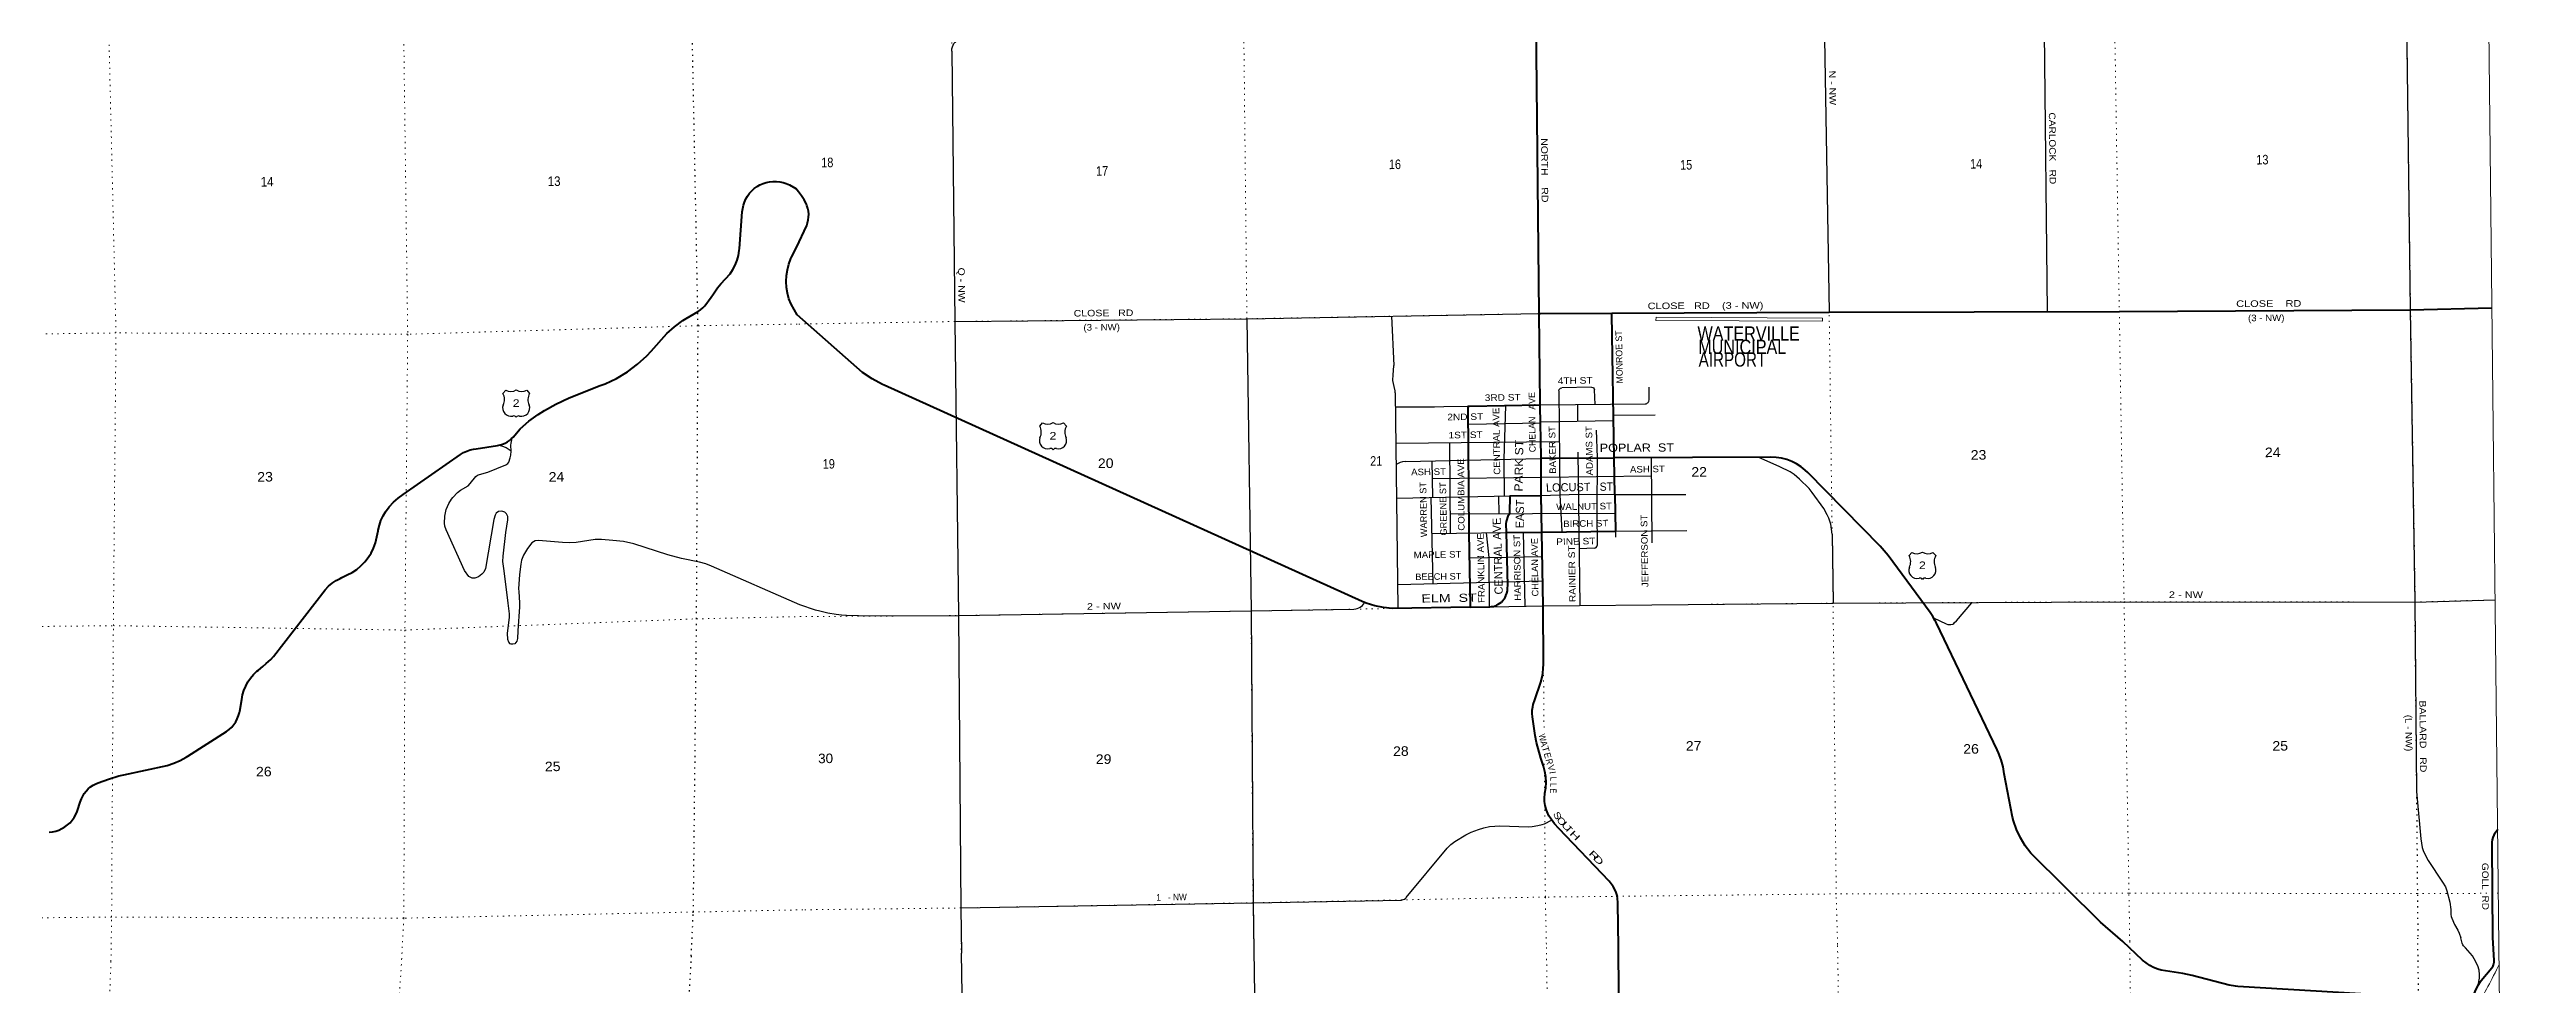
# Model space of a CAD drawing. Header units: feet. Extents: x -3 to 248627, y 0 to 184934.
# Drawn here: x 203320 to 248627, y 46353 to 63471 of the extents above; entities that cross this region are included whole.
import ezdxf
from ezdxf.enums import TextEntityAlignment as Align

# ---------------------------------------------------------------- set-up
doc = ezdxf.new("R2010")
doc.units = ezdxf.units.FT
doc.header["$LTSCALE"] = 70
doc.linetypes.add('DOTTED', pattern=[1.5, 0.3, -1.2])
for name, color, linetype, lineweight in [('16', 7, 'Continuous', 25), ('20', 7, 'Continuous', 70), ('26', 7, 'Continuous', 40), ('27', 7, 'Continuous', 35), ('29', 7, 'Continuous', 25), ('30', 7, 'Continuous', 35), ('36', 7, 'Continuous', 13), ('39', 7, 'Continuous', 13), ('4', 7, 'Continuous', 13), ('6', 7, 'DOTTED', 25), ('7', 7, 'DOTTED', 13)]:
    doc.layers.add(name, color=color, linetype=linetype, lineweight=lineweight)

msp = doc.modelspace()

# ---------------------------------------------------------------- linework, layer by layer
at = {"layer": '16'}
for p, q in [((211613.05, 57180.16), (211664.36, 57238.92)), ((211856.12, 57244.89), (211855.84, 57244.69)), ((212048.21, 57239.01), (212099.6, 57180.16)), ((221432.22, 56583.37), (221483.53, 56642.13)), ((221675.29, 56648.1), (221675.01, 56647.9)), ((221867.38, 56642.22), (221918.77, 56583.37)), ((237334.56, 54214.47), (237385.87, 54273.23)), ((237577.63, 54279.2), (237577.35, 54279)), ((237769.72, 54273.32), (237821.11, 54214.47))]:
    msp.add_line(p, q, dxfattribs=at)
for centre, radius, start, end in [((211420.07, 57069.53), 222.05, 332.97043, 29.75871), ((211755.44, 57396.58), 182.07, 239.97227, 303.45418), ((211957.22, 57396.08), 181.52, 236.33975, 300.08743), ((211957.21, 57396.58), 182.07, 236.54582, 236.59441), ((212292.57, 57069.53), 222.05, 150.24129, 207.02957), ((211759.26, 56914.63), 151.42, 159.09177, 283.81923), ((211953.38, 56914.63), 151.42, 256.18077, 20.90823), ((221574.61, 56799.79), 182.07, 239.97227, 303.45418), ((221776.39, 56799.29), 181.52, 236.33975, 300.08743), ((221776.38, 56799.79), 182.07, 236.54582, 236.59441), ((221578.43, 56317.84), 151.42, 159.09177, 283.81923), ((221239.24, 56472.74), 222.05, 332.97043, 29.75871), ((221772.55, 56317.84), 151.42, 256.18077, 20.90823), ((222111.74, 56472.74), 222.05, 150.24129, 207.02957), ((237480.77, 53948.94), 151.42, 159.09177, 283.81923), ((237141.58, 54103.84), 222.05, 332.97043, 29.75871), ((237476.95, 54430.89), 182.07, 239.97227, 303.45418), ((237678.73, 54430.39), 181.52, 236.33975, 300.08743), ((237678.72, 54430.89), 182.07, 236.54582, 236.59441), ((237674.89, 53948.94), 151.42, 256.18077, 20.90823), ((238014.08, 54103.84), 222.05, 150.24129, 207.02957)]:
    msp.add_arc(centre, radius, start, end, dxfattribs=at)
for centre, major_axis, start_param, end_param in [((211814.6, 56715.81), (-19.56, 51.67), 4.95877769, 6.28318531), ((211898.05, 56715.81), (19.56, 51.67), 0, 1.32637542), ((221633.77, 56119.02), (-19.56, 51.67), 4.95877769, 6.28318531), ((221717.22, 56119.02), (19.56, 51.67), 0, 1.32637542), ((237536.11, 53750.12), (-19.56, 51.67), 4.95877769, 6.28318531), ((237619.56, 53750.12), (19.56, 51.67), 0, 1.32637542)]:
    msp.add_ellipse(centre, major_axis=major_axis, ratio=0.929097, start_param=start_param, end_param=end_param, dxfattribs=at)
at = {"layer": '20'}
for points in [[(215992.06, 60499.36), (215998.52, 60561.02), (216011.39, 60621.66), (216030.52, 60680.63), (216055.72, 60737.27), (216086.7, 60790.97), (216123.12, 60841.14), (216164.59, 60887.23), (216210.65, 60928.72), (216260.79, 60965.18), (216314.47, 60996.2), (216371.09, 61021.43), (216430.05, 61040.61), (216490.68, 61053.52), (216552.33, 61060.02), (216614.33, 61060.04), (216675.98, 61053.58), (216736.63, 61040.71), (216795.6, 61021.57), (216852.24, 60996.38), (216972.67, 60926.9)], [(216983.03, 59851.43), (217169.39, 60250.54), (217186.74, 60301.26), (217198.69, 60353.5), (217205.12, 60406.71), (217205.94, 60460.31), (217201.17, 60513.69), (217190.83, 60566.28), (217175.06, 60617.51), (217165.41, 60641.9), (217124.63, 60722.01), (217075.7, 60797.41), (217019.16, 60867.28), (216972.67, 60926.9)], [(206795.16, 51346.99), (206799.77, 51368.52), (206836.14, 51581.13), (206851.37, 51665.85), (206875.38, 51748.51), (206907.89, 51828.22), (206948.55, 51904.08), (206996.93, 51975.28), (207052.48, 52041.03), (207114.6, 52100.62), (207140.94, 52122.42), (207220.5, 52187.32), (207283.7, 52238.77), (207365.78, 52316.49), (207415.37, 52372.38), (208362.75, 53591.69), (208423.26, 53653.95), (208489.94, 53709.53), (208562.07, 53757.84), (208638.85, 53798.35), (208668.5, 53811.36), (208765.79, 53860.23), (208854.74, 53906.87), (208938.33, 53962.54), (209015.64, 54026.65), (209085.82, 54098.49), (209148.11, 54177.27), (209201.83, 54262.13), (209246.38, 54352.13), (209281.28, 54446.31), (209296.42, 54500.34), (209331.16, 54667.91), (209333.04, 54680.51), (209352.63, 54768.61), (209381.32, 54854.17), (209397.84, 54891.62), (209408.89, 54916.66), (209423.63, 54941.62), (209467.05, 55015.16), (209535.21, 55107.07), (209612.6, 55191.35), (209698.37, 55267.08), (209790.98, 55333.03), (210837.38, 56066.58), (210892.43, 56100.02), (210950.67, 56127.52), (211011.46, 56148.78), (211074.15, 56163.57), (211122.89, 56170.4), (211512.49, 56230.31), (211560.53, 56239.16), (211607.39, 56252.97), (211652.55, 56271.61), (211695.51, 56294.87), (211735.8, 56322.49), (211772.99, 56354.17), (211801.42, 56383.55), (211930.41, 56533.81), (212086.64, 56673.45), (212256.61, 56796), (212373.49, 56865.78), (212583.1, 56982.48), (212823.79, 57097.86), (213391.07, 57323.17), (213483.57, 57359.04), (213693.35, 57456.13), (213891.84, 57574.61), (214076.85, 57713.19), (214246.36, 57870.35), (214322.04, 57952.3), (214611.04, 58275.68), (214750.18, 58401.51), (214901.72, 58512.09), (214962.3, 58549.92), (215184.85, 58677.8), (215229.31, 58710.11), (215270.15, 58746.89), (215304.25, 58784.46), (215421.3, 58943.35), (215462.59, 59003.63), (215539.81, 59110.97), (215601.93, 59182.71), (215767.54, 59370.41), (215818.62, 59447.44), (215861.38, 59529.38), (215895.33, 59615.34), (215920.11, 59704.39), (215935.45, 59795.53), (215938.75, 59830.35), (215992.06, 60499.36)], [(216994.91, 58617.51), (216884.62, 58810.53), (216845.66, 58910.87), (216817.41, 59014.73), (216800.16, 59120.98), (216794.12, 59228.44), (216799.34, 59335.95), (216815.77, 59442.32), (216843.23, 59546.4), (216881.41, 59647.03), (216893.69, 59673.84), (216983.03, 59851.43)], [(229309.42, 53272.73), (227878.44, 53250.2), (227717.96, 53264.62), (227559.86, 53295.72), (227405.88, 53343.19), (227331.54, 53372.65), (218587.51, 57330.27), (218554.44, 57345.52), (218367.49, 57446.04), (218192.07, 57565.55), (216994.91, 58617.51)], [(230605.31, 55315), (230602.12, 55993.91), (231942.13, 56000.65)], [(241242.99, 47159.01), (240833.07, 47513.42), (239559.86, 48775.39), (239458.75, 48909.02), (239372.17, 49052.48), (239301.05, 49204.21), (239246.19, 49362.54), (239227.45, 49433.46), (239072.3, 50222.61), (239052.26, 50353.46), (239018.65, 50481.49), (238971.84, 50605.31), (238945.46, 50661.57), (237836.33, 52979.75), (237823.89, 53003.51), (237813.8, 53024.01), (237769.81, 53100.22), (237718.09, 53171.42), (236951.63, 54217.31), (236916.74, 54262.32), (236805.27, 54386.97), (235479.26, 55737.76), (235434.48, 55780.12), (235357.9, 55841.08), (235275.36, 55893.7), (235187.78, 55937.41), (235096.1, 55971.72), (235001.35, 55996.26), (234904.54, 56010.76), (234806.75, 56015.06), (231942.13, 56000.65)], [(229970.43, 54638.32), (229966.98, 54795.41), (229971.3, 54836.63), (229979.91, 54877.17), (229992.7, 54916.59), (230009.55, 54954.46), (230030.26, 54990.36), (230032.92, 54994.4), (230038.43, 55307.02), (230605.31, 55315)], [(229309.42, 53272.73), (229664.55, 53278.33), (229697.33, 53280.9), (229729.67, 53286.89), (229761.2, 53296.22), (229791.58, 53308.8), (229820.49, 53324.48), (229847.59, 53343.1), (229848.08, 53343.47), (229875.73, 53365.91), (229900.88, 53391.12), (229923.25, 53418.82), (229942.61, 53448.71), (229958.74, 53480.45), (229960.46, 53484.39), (229975.4, 53528.2), (229985.67, 53573.33), (229991.17, 53619.29), (229991.84, 53665.57), (229991.72, 53668.49), (229970.43, 54638.32)], [(203312.86, 49157.62), (203373.72, 49164.14), (203433.57, 49176.99), (203491.75, 49196.03), (203547.62, 49221.04), (203600.57, 49251.76), (203650.02, 49287.84), (203695.42, 49328.9), (203736.29, 49374.47), (203772.16, 49424.07), (203802.66, 49477.15), (203827.44, 49533.12), (203833.56, 49549.92), (203880.07, 49704.6), (203901.78, 49767.64), (203926.42, 49817.71), (203956.15, 49864.93), (203990.66, 49908.78), (204029.56, 49948.78), (204072.43, 49984.5), (204118.8, 50015.54), (204168.16, 50041.56), (204209.77, 50058.69), (204400.21, 50126.19), (204589.8, 50184.36), (204678.99, 50204.41), (205471.79, 50378.3), (205593.72, 50416.67), (205710.97, 50467.57), (205822.26, 50530.45), (205851.01, 50549.31), (206559.12, 50999.27), (206607.6, 51036.92), (206651.87, 51079.42), (206691.46, 51126.32), (206725.93, 51177.1), (206754.9, 51231.2), (206778.06, 51288.04), (206795.16, 51346.99)], [(247453.85, 45751.56), (247428.85, 45770.6), (247420.38, 45776.88), (247401.73, 45787.9), (246912.96, 46046.91), (246822.31, 46086.19), (246724.11, 46117.25), (246623.19, 46137.87), (246520.68, 46147.82), (243344.57, 46333.85), (243307.22, 46338.03), (243189.52, 46359.47), (242510.67, 46535.53), (242344.03, 46570.27), (241943.37, 46635.27), (241881.99, 46653.04), (241806.85, 46682.65), (241735.21, 46719.97), (241667.86, 46764.56), (241605.55, 46815.95), (241242.99, 47159.01)]]:
    msp.add_lwpolyline(points, dxfattribs=at)
at = {"layer": '26'}
for p, q in [((231953.31, 55333.81), (231942.13, 56000.65)), ((230616.2, 54646.07), (230605.31, 55315)), ((231953.31, 55333.81), (231964.62, 54659.19)), ((232056.38, 43094.69), (232017.15, 47062.18))]:
    msp.add_line(p, q, dxfattribs=at)
for points in [[(230564.66, 58641.13), (230564.63, 58643.13), (230511.18, 63992.21), (230427.47, 69348.99), (230310.64, 74616.71), (230251.97, 79721.15)], [(230564.66, 58641.13), (230591.67, 58641.27), (231897.74, 58648.02)], [(230588.15, 56981.42), (230587.94, 56996.07), (230564.66, 58641.13)], [(231897.74, 58648.02), (235872.67, 58668.58), (241178.84, 58681.92), (246500.95, 58707.54), (247995.08, 58749.38)], [(231942.13, 56000.65), (231898.16, 58623.21), (231897.74, 58648.02)], [(229309.42, 53272.73), (229308.98, 53297.26), (229285.14, 54634.12), (229269.87, 56926.13), (229269.71, 56949.75), (229294.7, 56950.16), (230571.35, 56970.74), (230588.15, 56981.42)], [(230602.12, 55993.91), (230601.77, 56018.91), (230588.65, 56946.07), (230588.15, 56981.42)], [(229970.43, 54638.32), (230616.2, 54646.07), (231964.62, 54659.19)], [(232017.15, 47062.18), (232007.79, 47850.52), (232007.62, 47876.38), (232002.69, 47936.86), (231991.47, 47996.5), (231974.08, 48054.64), (231950.7, 48110.64), (231921.6, 48163.89), (231887.09, 48213.81), (231847.55, 48259.84), (230928.84, 49225.08), (230850.68, 49307.25), (230785.44, 49391.5), (230745.54, 49457.08), (230712.71, 49526.48), (230693.4, 49579.17), (230677.14, 49647.14), (230668.06, 49716.43), (230666.28, 49786.3), (230671.82, 49855.96), (230673.17, 49865.65), (230673.48, 49867.1), (230688.98, 49966.31), (230694.03, 50066.59), (230688.58, 50166.86), (230672.67, 50266), (230646.48, 50362.94), (230596.26, 50507.61), (230518.4, 50798.43), (230494.11, 50927.16), (230443.77, 51268.35), (230439.9, 51328.95), (230442.38, 51389.63), (230451.19, 51449.71), (230460.67, 51489.59), (230485.67, 51575.71), (230598.61, 51901.2), (230626.82, 52017.03), (230642.78, 52135.17), (230646.48, 52243.92), (230638.17, 53296.31), (230616.2, 54646.07)], [(248012.49, 47232.45), (247998.37, 48930.03), (248000.86, 48974.36), (248007.97, 49018.18), (248019.63, 49061.01), (248035.7, 49102.4), (248056, 49141.87), (248100.07, 49209.16)], [(247453.85, 45751.56), (247465.84, 45776.56), (247744.94, 46358.67), (247787.27, 46427.03), (247799.4, 46444.01), (247994.16, 46672.61), (248006.99, 46691.6), (248017.76, 46711.82), (248026.36, 46733.06), (248032.69, 46755.08), (248036.69, 46777.64), (248038.3, 46800.49), (248038.29, 46808.96), (248012.49, 47232.45)]]:
    msp.add_lwpolyline(points, dxfattribs=at)
at = {"layer": '29'}
for p, q in [((239805.19, 63786.91), (239857.79, 58682.18)), ((227868.81, 58594.64), (227908.99, 57689.92)), ((227935.74, 57193.21), (227984.49, 53254.37)), ((231523.12, 57294.25), (230980.25, 57282.17)), ((231590.29, 56980.51), (231577.5, 57245.02)), ((232578.75, 57071.63), (232581.32, 57295.16)), ((229272.87, 56620.48), (230592.05, 56640.58)), ((230592.47, 56658.65), (231926.38, 56687.66)), ((230596.35, 56971.07), (232505.99, 56988)), ((231267, 56975.48), (231269.72, 56674.23)), ((231927.45, 56785.56), (232691.86, 56790.73)), ((227946.85, 56270.33), (230934.66, 56302.18)), ((228927.84, 56278.67), (228937.36, 54626.33)), ((228119.82, 55936.63), (230596.09, 55993.84)), ((228606.19, 55946.56), (228615.98, 55276.91)), ((231274.35, 56108.77), (231309.7, 53300.34)), ((232616.75, 56003.99), (232629.19, 54448.59)), ((227959.87, 55264.92), (230045.27, 55306.16)), ((228583.8, 55274.78), (228622.88, 53697.38)), ((229824.06, 55301.79), (229827.85, 54982.68)), ((231953.31, 55333.81), (233252.1, 55330.57)), ((228935.55, 54978.53), (231957.7, 54992.59)), ((228600.07, 54621.86), (229970.43, 54638.32)), ((230276.39, 54641.03), (230306.41, 53291.73)), ((231964.62, 54659.19), (233269.97, 54671.89)), ((231964.62, 54659.19), (231966.43, 54551.46)), ((235926.37, 54608.1), (235943.93, 53343.9)), ((229298.66, 54172.85), (230623.6, 54196.81)), ((231580.23, 54348.58), (231296.4, 54340.43)), ((230628.79, 53747.55), (227979.16, 53681.39)), ((220023.52, 45450.79), (219998.41, 46941.69)), ((225348.35, 46994.55), (225416.99, 42552.27))]:
    msp.add_line(p, q, dxfattribs=at)
for points in [[(246256.63, 74713.47), (246340.36, 69354.68), (246431.49, 64050.39), (246500.95, 58707.54), (246582.48, 53364.84), (246613.28, 49901.05)], [(235723.57, 69364.22), (235782.93, 64025.29), (235872.67, 58668.58)], [(219824.49, 63439.04), (219826.79, 63485.83), (219834.58, 63519.34), (219846.97, 63551), (219860.28, 63580.83), (219871.28, 63594.59), (219886.41, 63606.99), (219922.64, 63634.99), (219985.32, 63671.4)], [(219824.49, 63439.04), (219879.31, 58496.69), (219949.21, 53117.59), (219990.69, 47760.3), (219998.41, 46941.69)], [(219879.31, 58496.69), (225221.24, 58546.73), (230566.67, 58641.14)], [(225221.24, 58546.73), (225298.77, 53201.97), (225333.99, 47864.76), (225348.35, 46994.55)], [(227935.74, 57193.21), (227934.64, 57228.72), (227915.38, 57308.58), (227893.37, 57415.06), (227892.45, 57432.5), (227897.03, 57517.86), (227908.99, 57689.92)], [(230927.19, 57230.33), (230932.38, 57251.62), (230943.39, 57264.47), (230958.06, 57274.57), (230980.25, 57282.17)], [(230927.19, 57230.33), (230943.79, 55329.04), (230979.93, 54656.48)], [(231523.12, 57294.25), (231549.71, 57288.33), (231559.8, 57281.91), (231570.81, 57265.39), (231577.5, 57245.02)], [(227943.6, 56936.7), (228650.87, 56935.02), (228821.53, 56942.53), (229286.86, 56950.03)], [(229948.84, 56960.57), (229920.69, 55975.65), (229928.66, 55304.76)], [(232505.99, 56988), (232523.43, 56991.4), (232536.28, 56996.91), (232551.87, 57006.09), (232561.04, 57016.19), (232567.46, 57024.45), (232572.05, 57034.54), (232578.75, 57071.63)], [(211762.92, 56122.66), (211675.21, 56185.82), (211631.13, 56206.04), (211530.12, 56233.6)], [(211762.92, 56122.66), (211759.69, 56231.77), (211763.36, 56274.03), (211779.89, 56360.41)], [(231607.42, 56507.7), (231625.44, 56006.19), (231621.36, 54994.64), (231626.55, 54401.71)], [(217046, 53311.42), (215428.21, 54022.77), (215327.2, 54063.2), (215207.82, 54096.28), (214877.24, 54162.44), (214627.47, 54228.6), (214010.38, 54427.08), (213815.71, 54471.19), (213621.03, 54493.24), (213415.34, 54511.62), (213297.8, 54507.94), (212952.53, 54456.48), (212838.66, 54449.13), (212702.76, 54456.48), (212261.98, 54493.24), (212201.37, 54482.21), (212144.44, 54449.13), (212063.63, 54346.22), (211988.33, 54221.25), (211955.28, 54129.36), (211938.75, 54059.53), (211916.71, 53868.4), (211900.18, 53607.44), (211902.02, 53559.65), (211916.71, 53353.82), (211918.54, 53276.64), (211887.32, 52839.25), (211879.98, 52699.58), (211865.28, 52651.8), (211850.59, 52626.07), (211828.55, 52604.02), (211795.49, 52596.67), (211766.11, 52596.67), (211747.75, 52604.02), (211718.36, 52633.42), (211703.67, 52677.53), (211696.32, 52795.14), (211733.05, 53081.84), (211733.05, 53151.67), (211711.01, 53346.47), (211637.55, 53934.56), (211611.84, 54107.31), (211615.51, 54206.55), (211666.94, 54640.26), (211703.67, 54868.14), (211705.51, 54930.63), (211681.63, 54978.41), (211650.41, 55011.49), (211593.47, 55029.87), (211532.87, 55022.51), (211490.63, 54993.11), (211474.1, 54956.36), (211446.55, 54875.49), (211292.28, 53978.66), (211261.06, 53912.51), (211226.16, 53875.75), (211169.23, 53824.29), (211101.28, 53802.24), (211048.02, 53802.24), (210991.08, 53831.64), (210910.28, 53941.91), (210572.35, 54684.37), (210550.31, 54750.52), (210544.8, 54805.66), (210550.31, 54934.3), (210577.86, 55059.27), (210623.77, 55169.54), (210675.2, 55246.72), (210697.23, 55276.12), (210785.39, 55368.01), (210835.9, 55410.28), (210976.39, 55492.98), (211015.88, 55531.58), (211115.97, 55662.06), (211146.28, 55684.11), (211182.09, 55698.81), (211336.36, 55742.92), (211666.94, 55875.24), (211700, 55897.29), (211718.36, 55923.02), (211747.75, 56000.2), (211757.85, 56053.5), (211762.92, 56122.66)], [(228119.82, 55936.63), (228068.13, 55930.32), (228024.1, 55917.47), (227952, 55879.6)], [(235926.37, 54608.1), (235904.19, 54787.08), (235867.5, 54900.9), (235834.48, 54963.32), (235775.77, 55073.47), (235562.96, 55370.87), (235504.25, 55444.31), (235328.13, 55613.2), (235232.73, 55697.65), (235159.34, 55745.38), (234968.54, 55840.84), (234573.58, 56018)], [(228611.87, 55623.44), (230606.23, 55647.38), (232618.54, 55671.55)], [(230605.31, 55315), (230943.79, 55329.04), (231285.5, 55335.48), (231953.31, 55333.81)], [(229596.83, 54631.81), (229644.39, 54183.05), (229655.12, 53278.97)], [(231580.23, 54348.58), (231598.36, 54354.74), (231612.12, 54365.76), (231621.29, 54379.53), (231626.55, 54401.71)], [(218119.94, 53110.83), (217900.05, 53117.87), (217805.57, 53127.96), (217708.34, 53138.98), (217557.91, 53164.68), (217407.47, 53197.72), (217327.67, 53217), (217046, 53311.42)], [(218119.94, 53110.83), (219949.21, 53117.59), (225298.77, 53201.97), (227175.81, 53236.02)], [(227175.81, 53236.02), (227215.98, 53242.72), (227238, 53248.22), (227267.35, 53259.24), (227294.87, 53272.09), (227333.39, 53301.46), (227375.18, 53352.2)], [(229699.09, 53280.32), (230638.17, 53296.31), (235943.93, 53343.9), (241266.02, 53371.53), (246582.48, 53364.84), (248053.88, 53405.01)], [(237782.57, 53079.28), (238012.62, 52966.4), (238044.26, 52955.84), (238068.57, 52952.63), (238095.63, 52954.01), (238132.32, 52963.19), (238151.13, 52974.66), (238167.18, 52988.89), (238198.37, 53020.1), (238479.25, 53351.73)], [(246613.28, 49901.05), (246695.86, 49036.84), (246721.54, 48878.96), (246739.89, 48820.21), (246772.91, 48739.43), (246827.95, 48640.3), (247092.14, 48243.76), (247143.5, 48155.64), (247172.86, 48085.88), (247227.9, 47876.6), (247242.57, 47744.42), (247246.24, 47652.63), (247250.84, 47613.16), (247260.92, 47582.87), (247312.29, 47469.05), (247371, 47366.24), (247395.77, 47308.42), (247424.16, 47225.99)], [(228046.93, 47915.01), (228078.21, 47922.48), (228103.9, 47933.5), (228127.75, 47948.19), (228137.84, 47960.12), (228882.69, 48863.34), (228950.57, 48929.44), (229025.79, 48988.17), (229223.93, 49109.34), (229323, 49155.24), (229455.09, 49204.8), (229555.99, 49234.18), (229659.65, 49257.13), (229754.13, 49267.23), (229847.7, 49270.89), (230372.4, 49256.2), (230441.19, 49258.96), (230541.18, 49278.23), (230620.98, 49295.68), (230662.26, 49311.28), (230792.49, 49378.45)], [(219990.58, 47770.38), (225333.99, 47864.76), (228046.93, 47915.01)], [(247744.94, 46358.67), (247766.39, 46489.07), (247765.47, 46555.05), (247759.06, 46630.2), (247736.16, 46709.01), (247672.97, 46839.14), (247637.26, 46892.29), (247509.04, 47038.92), (247473.33, 47077.41), (247462.34, 47097.57), (247450.43, 47126.9), (247424.16, 47225.99)]]:
    msp.add_lwpolyline(points, dxfattribs=at)
at = {"layer": '36'}
msp.add_lwpolyline([(232704.83, 58578.16), (232701.55, 58515.65), (235748, 58499.84), (235747.33, 58556.25)], close=True, dxfattribs=at)
at = {"layer": '39'}
msp.add_spline([(248127.05, 46738.12), (247921.27, 46331.5), (247713.86, 45972.41), (247468.05, 45583.11)], degree=3, dxfattribs=at)
at = {"layer": '4'}
msp.add_lwpolyline([(0, 183577.08), (30826.42, 183598.29), (61611.62, 183645.77), (92479.02, 183767.9), (123305.1, 183916.31), (154130.93, 184107.12), (184956.47, 184340.33), (215781.67, 184615.95), (246606.46, 184933.96), (248626.55, 1367.98), (217549.25, 1047.36), (186473.05, 772.71), (155393.5, 534.37), (124315.15, 341.99), (93236.57, 192.37), (62157.81, 85.49), (31078.95, 21.37), (0, -0.01)], close=True, dxfattribs=at)
msp.add_lwpolyline([(0, 183577.08), (30826.42, 183598.29), (61611.62, 183645.77), (92479.02, 183767.9), (123305.1, 183916.31), (154130.93, 184107.12), (184956.47, 184340.33), (215781.67, 184615.95), (246606.46, 184933.96), (248626.55, 1367.98), (217549.25, 1047.36), (186473.05, 772.71), (155393.5, 534.37), (124315.15, 341.99), (93236.57, 192.37), (62157.81, 85.49), (31078.95, 21.37), (0, -0.01)], close=True, dxfattribs=at)
at = {"layer": '6'}
for p, q in [((246701.86, 42691.99), (246639.24, 47217.39)), ((215056.04, 46894.03), (214806.19, 42363.48))]:
    msp.add_line(p, q, dxfattribs=at)
for points in [[(246079.15, 93099.75), (246089, 90696.15), (246123.95, 85381.1), (246169.43, 80025.88), (246256.63, 74713.47), (246340.36, 69354.68), (246431.49, 64050.39), (246500.95, 58707.54), (246586.57, 53358.85), (246582.48, 53364.84), (246639.24, 47217.39)], [(215056.04, 46894.03), (215097.23, 47695.65), (215154.99, 53057.89), (215182.55, 58419.61), (215077.54, 63762.91), (215082.38, 69158.47), (215061.74, 74513.31), (215055.56, 79846.25), (215011.48, 85158.39), (214993.53, 85266.83), (214955.33, 90470.32), (214959.72, 90567.06), (214956, 92780.65)]]:
    msp.add_lwpolyline(points, dxfattribs=at)
at = {"layer": '7'}
for p, q in [((241369.94, 47160.37), (241421.98, 42697.34)), ((204443.63, 46795.3), (204277.33, 42230.43)), ((209762.28, 46844.16), (209482.41, 42299.24)), ((219998.81, 46941.72), (220069.5, 42480.25)), ((225416.99, 42552.27), (225348.35, 46994.55)), ((230700.26, 47048.67), (230766.53, 42620.28)), ((236098.37, 42651.8), (236025.2, 47103.79))]:
    msp.add_line(p, q, dxfattribs=at)
for points in [[(225348.35, 46994.55), (225333.99, 47864.76), (225298.77, 53201.97), (225221.24, 58546.73), (225163.77, 63895.76), (225106.22, 69250.84), (224994.95, 74558.92), (224917.22, 79919.8), (224857.76, 85266.79), (224842.39, 90626.41), (224791.46, 92883.95)], [(230089.11, 92929.77), (230155.24, 90585.42), (230198.18, 85274.5), (230251.55, 79997.71), (230310.64, 74616.71), (230427.47, 69348.99), (230511.18, 63992.21), (230566.67, 58641.14), (230638.17, 53296.31), (230656.49, 51034.12)], [(236025.2, 47103.79), (236001.09, 48021.06), (235943.93, 53343.9), (235872.67, 58668.58), (235782.93, 64025.29), (235723.57, 69364.22), (235634.57, 74658.47), (235553.64, 79950.8), (235518.14, 85312.19), (235473.06, 90633.16), (235413.59, 92987.89)], [(240723.55, 93039.3), (240777, 90730.85), (240808.06, 85339.43), (240851.32, 80002.32), (240946.68, 74679.94), (241012.12, 69337.05), (241093.25, 64028.6), (241178.84, 58681.92), (241266.02, 53371.53), (241355.71, 48018.86), (241369.94, 47160.37)], [(219416.68, 92824.71), (219464.75, 90535.64), (219546.06, 85211.07), (219625.51, 79874.4), (219686.88, 74535.49), (219751.01, 69134.15), (219822.27, 63809.46), (219879.31, 58496.69), (219949.21, 53117.59), (219990.67, 47762.32), (219998.81, 46941.72)], [(204443.63, 46795.3), (204455.43, 47603.91), (204487.57, 52933.48), (204535.4, 58287.5), (204408.11, 63638.47), (204365.01, 69011.05), (204378.83, 74352.38), (204395.85, 79742.11), (204336.38, 85130.52), (204310.95, 87802.9)], [(209714.8, 84650.68), (209710.54, 79797.95), (209727.97, 74513.54), (209785.04, 69266.08), (209799.7, 63671.47), (209871.59, 58263.14), (209820.69, 52852.68), (209799.6, 47583.72), (209762.28, 46844.16)], [(216996.53, 58449.58), (215182.55, 58419.61), (209871.59, 58263.14), (204535.4, 58287.5), (199222.99, 58215.59), (197734.82, 58211.56)], [(230974.47, 58643.25), (230566.67, 58641.14), (225221.24, 58546.73), (219879.31, 58496.69), (216996.53, 58449.58)], [(247995.08, 58749.38), (246500.95, 58707.54), (241178.84, 58681.92), (235872.67, 58668.58), (233214.05, 58654.83)], [(194329, 52879.28), (199195.09, 52874.01), (204487.57, 52933.48), (209820.69, 52852.68), (215154.99, 53057.89), (217048.04, 53099.45)], [(217048.04, 53099.45), (219949.21, 53117.59), (225298.77, 53201.97), (227974.82, 53249.25)], [(233295.13, 53320.14), (235943.93, 53343.9), (241266.02, 53371.53), (246582.48, 53364.84), (248053.88, 53405.01)], [(230661.55, 50408.04), (230681.3, 47969.27), (230700.26, 47048.67)], [(248112.93, 48039.86), (246631.72, 48031.83), (241351.4, 48042.98), (236003.03, 48027.12), (230681.3, 47969.27), (225333.99, 47864.76), (219990.58, 47770.38), (217099.68, 47736.66)], [(217099.68, 47736.66), (215097.23, 47695.65), (209795.58, 47583.65), (204455.43, 47603.91), (199156.84, 47548.36), (193811.96, 47492), (191574.11, 47509.43)]]:
    msp.add_lwpolyline(points, dxfattribs=at)

# ---------------------------------------------------------------- texts
at = {"layer": '16', "width": 1.2}
for p in [(211854.98, 56933.12), (221674.15, 56336.33), (237576.49, 53967.43)]:
    msp.add_text(' 2 ', height=140, dxfattribs=at).set_placement(p, align=Align.CENTER)
at = {"layer": '16'}
for s, rotation, width, p in [('PARK ST', 88.99, 1.1, (230263.12, 55386.06)), ('POPLAR  ST', 0.288, 1.15, (231675.86, 56111.08)), ('ST', 0.904, 0.95, (231675.53, 55399.61)), ('ELM  ST', 0.902, 1.3, (228413.87, 53356.19))]:
    msp.add_text(s, height=150, rotation=rotation, dxfattribs=dict(at, width=width)).set_placement(p)
for s, rotation, p in [('LOCUST', 0.904, (230692.74, 55383.62)), ('AVE', 91.258, (229872.68, 54507.61)), ('EAST', 88.99, (230284.7, 54713.17)), ('CENTRAL', 91.258, (229902.45, 53505.49))]:
    msp.add_text(s, height=150, rotation=rotation, dxfattribs=at).set_placement(p)
at = {"layer": '27'}
for s, rotation, width, p in [('NORTH    RD', 270.573, 1.2, (230602.6, 61848.86)), ('CLOSE   RD    (3 - NW)', 0.296, 1.25, (232551.96, 58721.41)), ('CLOSE    RD', 0.276, 1.25, (243317.12, 58762.21)), ('(3 - NW)', 0.276, 1.1, (243533.59, 58501.54)), ('3RD ST', 0.961, 1.15, (229573.36, 57041.94)), ('COLUMBIA AVE', 90.382, 1.1, (229203.36, 54670.61)), ('BIRCH ST', 0.961, 1.1, (231008.71, 54736.02)), ('CHELAN AVE', 90.766, 1.05, (230554.38, 53469.06)), ('W', 283.591, 0.75, (230554.71, 50936.67)), ('T', 285.591, 1.15, (230613.79, 50713.57)), ('R', 284.649, 0.9, (230684.29, 50480.86)), ('E', 268.637, 0.7, (230766.13, 49956.07)), ('L', 272.975, 0.85, (230767.65, 50166.26)), ('L', 269.507, 0.75, (230770.21, 50057.96)), ('S', 297.603, 1.3, (230815.99, 49495)), ('O', 306.403, 1.35, (230877.26, 49388.08)), ('U', 314.042, 1.65, (230959.96, 49287.04)), ('H', 314.042, 1.6, (231114.98, 49120.18)), ('R', 314.042, 1.65, (231462.83, 48756.42)), ('D', 314.042, 1.65, (231543.04, 48675.03)), ('GOLL  RD', 270.476, 1.15, (247811.05, 48594.13))]:
    msp.add_text(s, height=120, rotation=rotation, dxfattribs=dict(at, width=width)).set_placement(p)
for s, rotation, p in [('MONROE ST', 90.961, (232098.22, 57363.83)), ('AVE', 90.766, (230496.71, 56884.18)), ('CHELAN', 90.766, (230504.69, 56106.11)), ('A', 283.591, (230585.37, 50812.94)), ('E', 284.591, (230650.44, 50596.26)), ('V', 284.743, (230719.71, 50369.23)), ('I', 278.355, (230749.33, 50260.28)), ('T', 314.042, (231033.7, 49202.73))]:
    msp.add_text(s, height=120, rotation=rotation, dxfattribs=at).set_placement(p)
at = {"layer": '30'}
for s, rotation, width, p in [('N - NW', 270.96, 1.2, (235868.71, 63083.74)), ('CARLOCK   RD', 270.59, 1.15, (239890.32, 62319.01)), ('Q - NW', 270.635, 1.2, (219939.72, 59482.15)), ('CLOSE   RD', 0.537, 1.2, (222054.09, 58587.07)), ('(3 - NW)', 0.537, 1.1, (222232.34, 58328.73)), ('4TH ST', 0.961, 1.15, (230909.46, 57351.33)), ('2ND ST', 0.961, 1.15, (228888.74, 56688.36)), ('CENTRAL AVE', 90.961, 1.1, (229856.63, 55695.33)), ('1ST ST', 0.961, 1.15, (228910.83, 56356.87)), ('BAKER ST', 90.961, 1.1, (230876.67, 55711.54)), ('ADAMS ST', 90.961, 1.1, (231550.41, 55682.23)), ('ASH ST', 0.961, 1.1, (228226.21, 55682.85)), ('ASH ST', 0.961, 1.1, (232229.6, 55731.7)), ('WARREN ST', 90.961, 1.05, (228518.91, 54552.13)), ('GREENE ST', 90.961, 1.05, (228880.19, 54581.44)), ('WALNUT ST', 0.961, 1.1, (230880.16, 55045.4)), ('JEFFERSON ST', 90.961, 1.1, (232565.91, 53640.12)), ('FRANKLIN AVE', 90.961, 1.1, (229573.46, 53350.32)), ('HARRISON ST', 90.961, 1.1, (230237.43, 53389.39)), ('PINE ST', 0.961, 1.15, (230880.16, 54410.29)), ('RAINIER ST', 90.961, 1.15, (231237.95, 53366.53)), ('MAPLE ST', 0.961, 1.1, (228273.07, 54166.01)), ('BEECH ST', 0.961, 1.05, (228302.35, 53765.4)), ('2 - NW', 359.928, 1.25, (242085.69, 53440.5)), ('2 - NW', 0.904, 1.25, (222295.13, 53224.6)), ('(L - NW)', 270.509, 1.1, (246410.81, 51302.1)), ('BALLARD   RD', 270.509, 1.2, (246668.48, 51565.5)), ('1   - NW', 1.012, 0.95, (223564.89, 47903.52))]:
    msp.add_text(s, height=120, rotation=rotation, dxfattribs=dict(at, width=width)).set_placement(p)
at = {"layer": '36'}
for s, width, p in [('WATERVILLE', 0.85, (233463.41, 58146.48)), ('MUNICIPAL', 0.85, (233477.76, 57903.6)), ('AIRPORT', 0.8, (233484.24, 57670.88))]:
    msp.add_text(s, height=260, dxfattribs=dict(at, width=width)).set_placement(p)
at = {"layer": '7'}
for s, rotation, width, p in [('18', 0.688, 0.85, (217436.97, 61316.52)), ('17', 0.688, 0.85, (222463.64, 61161.28)), ('16', 0.688, 0.85, (227819.59, 61282.26)), ('15', 0.688, 0.85, (233146.58, 61273.46)), ('14', 0.688, 0.85, (238450.97, 61293.35)), ('13', 0.688, 0.85, (243686.42, 61367.41)), ('14', 0.993, 0.9, (207183.93, 60963.65)), ('13', 0.993, 0.9, (212433.83, 60972.63)), ('24', 0.688, 1.1, (243843.73, 56014.51)), ('23', 0.993, 1.1, (207121.05, 55566.41)), ('24', 0.993, 1.1, (212451.22, 55565.82)), ('19', 0.688, 0.85, (217464.22, 55803.92)), ('20', 0.688, 1.1, (222497.05, 55815.22)), ('21', 0.688, 0.85, (227477.4, 55857.28)), ('22', 0.688, 1.1, (233352.32, 55656.65)), ('23', 0.688, 1.1, (238462.41, 55967.75)), ('27', 0.688, 1.1, (233250.6, 50645.38)), ('26', 0.688, 1.1, (238325.32, 50590.24)), ('25', 0.688, 1.1, (243980.06, 50646.3)), ('26', 0.993, 1.1, (207097.7, 50174.47)), ('25', 0.993, 1.1, (212382.05, 50269.43)), ('30', 0.688, 1.05, (217380.1, 50417.04)), ('29', 0.688, 1.1, (222458.24, 50403.71)), ('28', 0.688, 1.1, (227895.92, 50549.94))]:
    msp.add_text(s, height=175, rotation=rotation, dxfattribs=dict(at, width=width)).set_placement(p)

doc.saveas('drawing.dxf')
